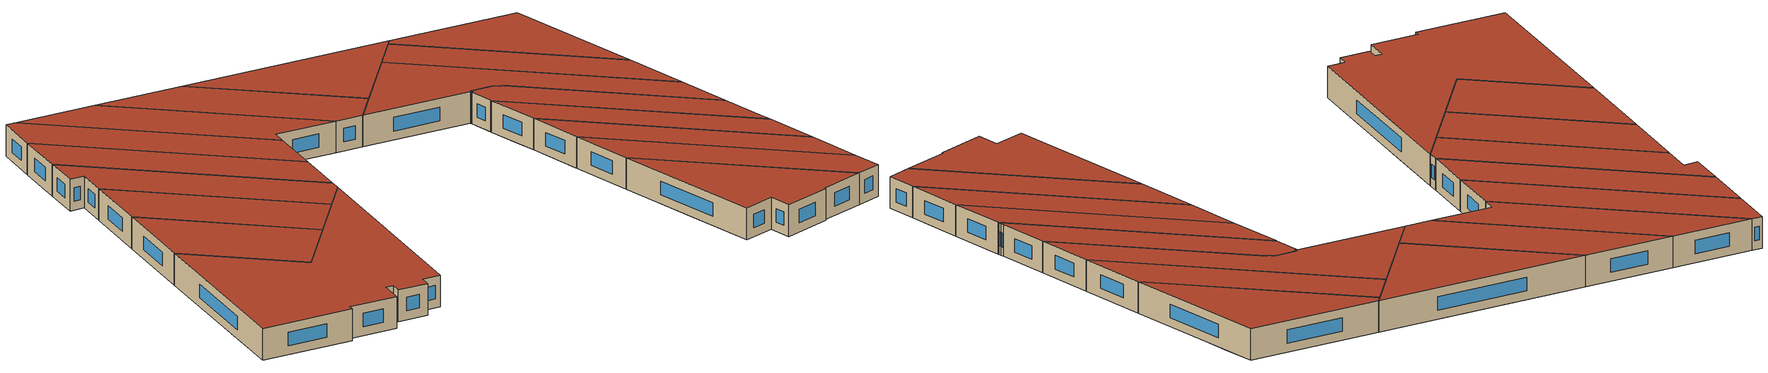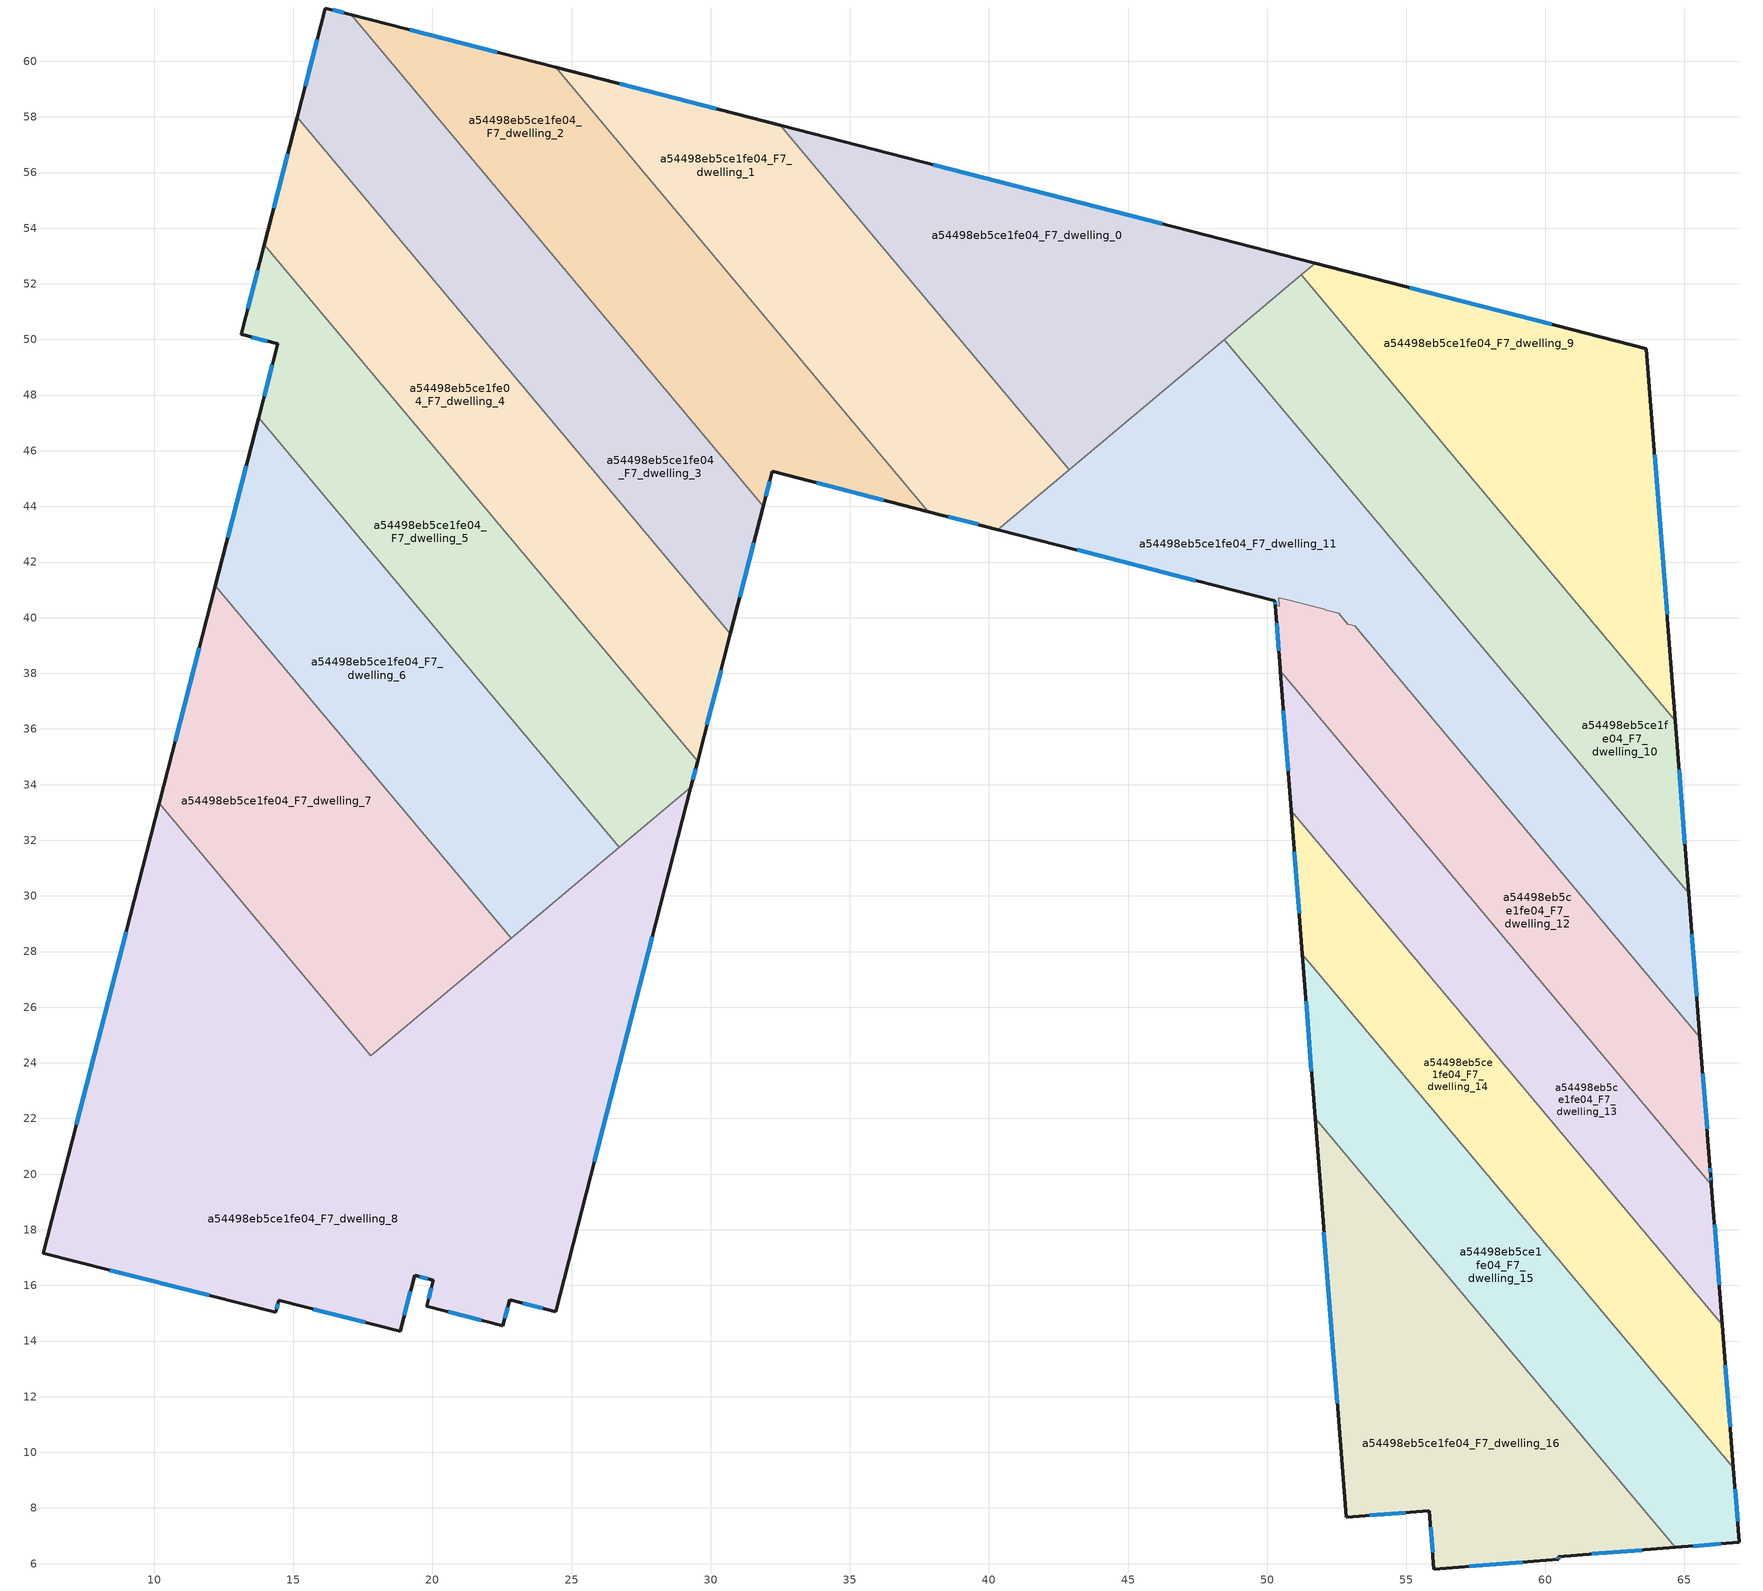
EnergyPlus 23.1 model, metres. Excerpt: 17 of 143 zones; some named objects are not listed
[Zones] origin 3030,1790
a54498eb5ce1fe04_F7_dwelling_0
 floor to a54498eb5ce1fe04_F6_dwelling_9 (EU_floor_Construction): 51.73,52.74 48.85,50.32 36.37,53.09 34.25,55.62 34.59,57.16 z21
 floor to a54498eb5ce1fe04_F6_dwelling_10 (EU_floor_Construction): 48.85,50.32 45.97,47.9 39.53,49.33 36.37,53.09 z21
 floor to a54498eb5ce1fe04_F6_dwelling_0 (EU_floor_Construction): 34.59,57.16 34.25,55.62 32.51,57.7 z21
 floor to a54498eb5ce1fe04_F6_dwelling_11 (EU_floor_Construction): 45.97,47.9 43.16,45.55 42.59,45.68 39.53,49.33 z21
 floor to a54498eb5ce1fe04_F6_dwelling_12 (EU_floor_Construction): 43.16,45.55 42.89,45.32 42.59,45.68 z21
 wall outside (EU_wall_Construction): 51.73,52.74 32.51,57.7 z21:24
 wall to a54498eb5ce1fe04_F7_dwelling_1 (EU_wall_Construction): 32.51,57.7 42.89,45.32 z21:24
 wall to a54498eb5ce1fe04_F7_dwelling_11 (EU_wall_Construction): 42.89,45.32 48.46,50 z21:24
 wall to a54498eb5ce1fe04_F7_dwelling_10 (EU_wall_Construction): 48.46,50 51.23,52.32 z21:24
 wall to a54498eb5ce1fe04_F7_dwelling_9 (EU_wall_Construction): 51.23,52.32 51.73,52.74 z21:24
 window (EU_Window_Construction): 46.24,54.16 38,56.28 z21.86:23.14
 roof outside (EU_roof_Construction): 51.73,52.74 32.51,57.7 42.89,45.32 z24
a54498eb5ce1fe04_F7_dwelling_1
 floor to a54498eb5ce1fe04_F6_dwelling_11 (EU_floor_Construction): 39.53,49.33 42.59,45.68 34.82,47.4 32.93,49.65 33.17,50.74 z21
 floor to a54498eb5ce1fe04_F6_dwelling_0 (EU_floor_Construction): 32.51,57.7 34.25,55.62 33.61,52.72 29.61,53.61 24.43,59.78 z21
 floor to a54498eb5ce1fe04_F6_dwelling_12 (EU_floor_Construction): 42.59,45.68 42.89,45.32 40.32,43.17 37.83,43.81 34.82,47.4 z21
 floor to a54498eb5ce1fe04_F6_dwelling_10 (EU_floor_Construction): 36.37,53.09 39.53,49.33 33.17,50.74 33.82,53.66 z21
 floor to a54498eb5ce1fe04_F6_dwelling_1 (EU_floor_Construction): 33.61,52.72 32.93,49.65 29.61,53.61 z21
 floor to a54498eb5ce1fe04_F6_dwelling_9 (EU_floor_Construction): 34.25,55.62 36.37,53.09 33.82,53.66 z21
 wall outside (EU_wall_Construction): 37.83,43.81 40.32,43.17 / 32.51,57.7 24.43,59.78 z21:24
 wall to a54498eb5ce1fe04_F7_dwelling_2 (EU_wall_Construction): 24.43,59.78 37.83,43.81 z21:24
 wall to a54498eb5ce1fe04_F7_dwelling_11 (EU_wall_Construction): 40.32,43.17 42.89,45.32 z21:24
 window (EU_Window_Construction): 38.54,43.63 39.61,43.35 / 30.2,58.29 26.74,59.18 z21.86:23.14
 roof outside (EU_roof_Construction): 42.89,45.32 32.51,57.7 24.43,59.78 37.83,43.81 40.32,43.17 z24
a54498eb5ce1fe04_F7_dwelling_10
 floor to a54498eb5ce1fe04_F6_dwelling_13 (EU_floor_Construction): 62.86,38.46 64.67,36.3 65.04,31.54 63.69,31.84 57.06,39.75 z21
 floor to a54498eb5ce1fe04_F6_dwelling_14 (EU_floor_Construction): 65.04,31.54 65.16,30.1 63.69,31.84 z21
 floor to a54498eb5ce1fe04_F6_dwelling_10 (EU_floor_Construction): 53.84,49.22 56.99,45.46 51.19,46.75 48.46,50 48.85,50.32 z21
 floor to a54498eb5ce1fe04_F6_dwelling_9 (EU_floor_Construction): 51.23,52.32 53.84,49.22 48.85,50.32 z21
 floor to a54498eb5ce1fe04_F6_dwelling_11 (EU_floor_Construction): 56.99,45.46 60.05,41.81 54.25,43.09 51.19,46.75 z21
 floor to a54498eb5ce1fe04_F6_dwelling_12 (EU_floor_Construction): 60.05,41.81 62.86,38.46 57.06,39.75 54.25,43.09 z21
 wall outside (EU_wall_Construction): 65.16,30.1 64.67,36.3 z21:24
 wall to a54498eb5ce1fe04_F7_dwelling_11 (EU_wall_Construction): 48.46,50 65.16,30.1 z21:24
 wall to a54498eb5ce1fe04_F7_dwelling_9 (EU_wall_Construction): 64.67,36.3 51.23,52.32 z21:24
 window (EU_Window_Construction): 65.02,31.87 64.81,34.53 z21.86:23.14
 roof outside (EU_roof_Construction): 65.16,30.1 64.67,36.3 51.23,52.32 48.46,50 z24
a54498eb5ce1fe04_F7_dwelling_11
 floor to a54498eb5ce1fe04_F6_dwelling_12 (EU_floor_Construction): 54.25,43.09 57.06,39.75 50.23,41.26 50.28,40.6 40.32,43.17 43.16,45.55 z21
 floor to a54498eb5ce1fe04_F6_dwelling_11 (EU_floor_Construction): 51.19,46.75 54.25,43.09 43.16,45.55 45.97,47.9 z21
 floor to a54498eb5ce1fe04_F6_dwelling_13 (EU_floor_Construction): 57.06,39.75 63.69,31.84 58.85,32.92 53.16,39.7 52.91,39.77 52.57,40.16 52.07,40.29 50.42,40.72 50.45,40.4 50.3,40.44 50.23,41.26 z21
 floor to a54498eb5ce1fe04_F6_dwelling_10 (EU_floor_Construction): 48.46,50 51.19,46.75 45.97,47.9 z21
 floor to a54498eb5ce1fe04_F6_dwelling_14 (EU_floor_Construction): 63.69,31.84 65.16,30.1 65.56,24.92 58.85,32.92 z21
 wall outside (EU_wall_Construction): 40.32,43.17 50.28,40.6 50.29,40.44 / 65.56,24.92 65.16,30.1 z21:24
 wall to a54498eb5ce1fe04_F7_dwelling_12 (EU_wall_Construction): 52.08,40.29 52.57,40.16 52.91,39.77 53.16,39.7 65.56,24.92 / 50.73,40.64 52.07,40.29 / 50.29,40.44 50.45,40.4 50.42,40.72 50.72,40.64 z21:24
 window (EU_Window_Construction): 50.28,40.56 50.29,40.49 / 43.17,42.43 47.44,41.33 / 65.44,26.4 65.27,28.62 z21.86:23.14
 roof outside (EU_roof_Construction): 65.56,24.92 65.16,30.1 48.46,50 40.32,43.17 50.28,40.6 50.29,40.44 50.45,40.4 50.42,40.72 52.07,40.29 52.57,40.16 52.91,39.77 53.16,39.7 z24
a54498eb5ce1fe04_F7_dwelling_12
 floor to a54498eb5ce1fe04_F6_dwelling_14 (EU_floor_Construction): 58.85,32.92 65.56,24.92 60.6,26.01 53.89,34.02 z21
 floor to a54498eb5ce1fe04_F6_dwelling_13 (EU_floor_Construction): 53.16,39.7 58.85,32.92 53.89,34.02 50.48,38.08 50.3,40.44 50.45,40.4 50.42,40.72 52.07,40.29 52.57,40.16 52.91,39.77 z21
 floor to a54498eb5ce1fe04_F6_dwelling_15 (EU_floor_Construction): 65.56,24.92 65.92,20.31 65.94,19.96 65.96,19.71 65.97,19.62 60.6,26.01 z21
 wall outside (EU_wall_Construction): 65.97,19.62 65.96,19.71 65.94,19.96 65.92,20.31 65.56,24.92 / 50.29,40.44 50.47,38.17 50.47,38.09 z21:24
 wall to a54498eb5ce1fe04_F7_dwelling_13 (EU_wall_Construction): 50.47,38.09 65.97,19.62 z21:24
 window (EU_Window_Construction): 65.81,21.63 65.66,23.6 / 65.93,20.06 65.92,20.21 / 65.96,19.78 65.95,19.89 / 50.34,39.79 50.42,38.82 z21.86:23.14
 roof outside (EU_roof_Construction): 65.97,19.62 65.96,19.71 65.94,19.96 65.92,20.31 65.56,24.92 53.16,39.7 52.91,39.77 52.57,40.16 52.08,40.29 50.42,40.72 50.45,40.4 50.29,40.44 50.47,38.17 50.47,38.09 z24
a54498eb5ce1fe04_F7_dwelling_13
 floor to a54498eb5ce1fe04_F6_dwelling_16 (EU_floor_Construction): 66.07,18.29 66.36,14.59 62.62,19.05 z21
 floor to a54498eb5ce1fe04_F6_dwelling_13 (EU_floor_Construction): 50.48,38.08 53.89,34.02 50.74,34.71 z21
 floor to a54498eb5ce1fe04_F6_dwelling_14 (EU_floor_Construction): 53.89,34.02 60.6,26.01 55.9,27.06 50.87,33.06 50.74,34.71 z21
 floor to a54498eb5ce1fe04_F6_dwelling_15 (EU_floor_Construction): 60.6,26.01 65.97,19.62 66.07,18.29 62.62,19.05 55.9,27.06 z21
 wall outside (EU_wall_Construction): 50.47,38.09 50.87,33.06 / 66.36,14.59 65.97,19.62 z21:24
 wall to a54498eb5ce1fe04_F7_dwelling_14 (EU_wall_Construction): 50.87,33.06 66.36,14.59 z21:24
 window (EU_Window_Construction): 50.59,36.65 50.75,34.5 / 66.25,16.03 66.08,18.18 z21.86:23.14
 roof outside (EU_roof_Construction): 66.36,14.59 65.97,19.62 50.47,38.09 50.87,33.06 z24
a54498eb5ce1fe04_F7_dwelling_14
 floor to a54498eb5ce1fe04_F6_dwelling_16 (EU_floor_Construction): 62.62,19.05 66.36,14.59 66.59,11.66 64.52,12.11 57.8,20.12 z21
 floor to a54498eb5ce1fe04_F6_dwelling_15 (EU_floor_Construction): 55.9,27.06 62.62,19.05 57.8,20.12 51.27,27.91 51.25,28.09 z21
 floor to a54498eb5ce1fe04_F6_dwelling_17 (EU_floor_Construction): 66.59,11.66 66.76,9.44 64.52,12.11 z21
 floor to a54498eb5ce1fe04_F6_dwelling_14 (EU_floor_Construction): 50.87,33.06 55.9,27.06 51.25,28.09 z21
 wall outside (EU_wall_Construction): 50.87,33.06 51.27,27.91 / 66.76,9.44 66.36,14.59 z21:24
 wall to a54498eb5ce1fe04_F7_dwelling_15 (EU_wall_Construction): 51.27,27.91 66.76,9.44 z21:24
 window (EU_Window_Construction): 50.98,31.59 51.15,29.38 / 66.65,10.91 66.47,13.12 z21.86:23.14
 roof outside (EU_roof_Construction): 66.76,9.44 66.36,14.59 50.87,33.06 51.27,27.91 z24
a54498eb5ce1fe04_F7_dwelling_15
 floor to a54498eb5ce1fe04_F6_dwelling_17 (EU_floor_Construction): 64.52,12.11 66.76,9.44 66.97,6.76 64.67,6.58 59,13.34 z21
 floor to a54498eb5ce1fe04_F6_dwelling_16 (EU_floor_Construction): 57.8,20.12 64.52,12.11 59,13.34 52.28,21.34 z21
 floor adiabatic (EU_floor_Construction): 51.27,27.91 57.8,20.12 52.28,21.34 51.73,22.01 z21
 wall outside (EU_wall_Construction): 64.67,6.58 66.97,6.76 66.76,9.44 / 51.27,27.91 51.72,22.01 z21:24
 wall to a54498eb5ce1fe04_F7_dwelling_16 (EU_wall_Construction): 51.72,22.01 64.67,6.58 z21:24
 window (EU_Window_Construction): 65.33,6.63 66.31,6.71 / 51.4,26.22 51.59,23.69 / 66.91,7.53 66.82,8.68 z21.86:23.14
 roof outside (EU_roof_Construction): 66.97,6.76 66.76,9.44 51.27,27.91 51.72,22.01 64.67,6.58 z24
a54498eb5ce1fe04_F7_dwelling_16
 floor to a54498eb5ce1fe04_F6_dwelling_17 (EU_floor_Construction): 59,13.34 64.67,6.58 60.47,6.25 60.48,6.16 55.99,5.81 55.83,7.9 52.84,7.67 52.28,14.83 z21
 floor to a54498eb5ce1fe04_F6_dwelling_16 (EU_floor_Construction): 52.28,21.34 59,13.34 52.28,14.83 51.77,21.46 z21
 floor adiabatic (EU_floor_Construction): 51.73,22.01 52.28,21.34 51.77,21.46 z21
 wall outside (EU_wall_Construction): 51.72,22.01 52.84,7.67 55.83,7.9 55.99,5.81 60.48,6.16 60.47,6.25 64.67,6.58 z21:24
 window (EU_Window_Construction): 52.04,17.91 52.52,11.76 / 61.67,6.35 63.47,6.49 / 60.47,6.18 60.47,6.23 / 57.27,5.91 59.2,6.06 / 55.88,7.3 55.95,6.41 / 53.69,7.73 54.98,7.83 z21.86:23.14
 roof outside (EU_roof_Construction): 64.67,6.58 51.72,22.01 52.84,7.67 55.83,7.9 55.99,5.81 60.48,6.16 60.47,6.25 z24
a54498eb5ce1fe04_F7_dwelling_2
 floor to a54498eb5ce1fe04_F6_dwelling_0 (EU_floor_Construction): 24.43,59.78 29.61,53.61 22.53,55.18 17.07,61.67 z21
 floor to a54498eb5ce1fe04_F6_dwelling_1 (EU_floor_Construction): 29.61,53.61 32.93,49.65 32.56,48 27.63,49.1 22.53,55.18 z21
 floor to a54498eb5ce1fe04_F6_dwelling_2 (EU_floor_Construction): 32.56,48 31.97,45.31 32.22,45.26 31.89,44.01 27.63,49.1 z21
 floor to a54498eb5ce1fe04_F6_dwelling_12 (EU_floor_Construction): 34.82,47.4 37.83,43.81 32.22,45.26 31.97,45.31 32.54,47.91 z21
 floor adiabatic (EU_floor_Construction): 32.93,49.65 34.82,47.4 32.54,47.91 z21
 wall outside (EU_wall_Construction): 31.9,44.01 32.22,45.26 37.83,43.81 / 24.43,59.78 17.07,61.67 z21:24
 wall to a54498eb5ce1fe04_F7_dwelling_3 (EU_wall_Construction): 17.07,61.67 31.9,44.01 z21:24
 window (EU_Window_Construction): 33.82,44.84 36.22,44.22 / 31.99,44.37 32.12,44.9 / 22.33,60.32 19.18,61.13 z21.86:23.14
 roof outside (EU_roof_Construction): 37.83,43.81 24.43,59.78 17.07,61.67 31.9,44.01 32.22,45.26 z24
a54498eb5ce1fe04_F7_dwelling_3
 floor to a54498eb5ce1fe04_F6_dwelling_2 (EU_floor_Construction): 27.63,49.1 31.89,44.01 30.96,40.37 31.65,43.08 26.71,44.18 21.44,50.47 z21
 floor to a54498eb5ce1fe04_F6_dwelling_1 (EU_floor_Construction): 22.53,55.18 27.63,49.1 21.44,50.47 16.34,56.55 z21
 floor to a54498eb5ce1fe04_F6_dwelling_0 (EU_floor_Construction): 17.07,61.67 22.53,55.18 16.34,56.55 15.14,57.98 16.15,61.91 z21
 floor to a54498eb5ce1fe04_F6_dwelling_3 (EU_floor_Construction): 31.65,43.08 30.96,40.38 30.71,39.42 26.71,44.18 z21
 wall outside (EU_wall_Construction): 17.07,61.67 16.15,61.91 15.14,57.98 / 30.71,39.42 31.9,44.01 z21:24
 wall to a54498eb5ce1fe04_F7_dwelling_4 (EU_wall_Construction): 15.14,57.98 30.71,39.42 z21:24
 window (EU_Window_Construction): 16.81,61.74 16.41,61.84 / 31.05,40.73 31.56,42.7 / 15.86,60.79 15.43,59.1 z21.86:23.14
 roof outside (EU_roof_Construction): 30.71,39.42 31.9,44.01 17.07,61.67 16.15,61.91 15.14,57.98 z24
a54498eb5ce1fe04_F7_dwelling_4
 floor to a54498eb5ce1fe04_F6_dwelling_2 (EU_floor_Construction): 21.44,50.47 26.71,44.18 20.54,45.55 15.27,51.84 z21
 floor to a54498eb5ce1fe04_F6_dwelling_0 (EU_floor_Construction): 15.14,57.98 16.34,56.55 14.85,56.88 z21
 floor to a54498eb5ce1fe04_F6_dwelling_4 (EU_floor_Construction): 30.38,38.15 30.34,37.97 29.53,34.84 25.93,39.14 z21
 floor to a54498eb5ce1fe04_F6_dwelling_3 (EU_floor_Construction): 26.71,44.18 30.71,39.42 30.34,37.97 30.38,38.15 25.93,39.14 20.54,45.55 z21
 floor to a54498eb5ce1fe04_F6_dwelling_1 (EU_floor_Construction): 16.34,56.55 21.44,50.47 15.27,51.84 13.96,53.4 14.85,56.88 z21
 wall outside (EU_wall_Construction): 29.53,34.84 30.71,39.42 / 15.14,57.98 13.96,53.4 z21:24
 wall to a54498eb5ce1fe04_F7_dwelling_5 (EU_wall_Construction): 13.96,53.4 29.53,34.84 z21:24
 window (EU_Window_Construction): 29.87,36.15 30.37,38.11 / 14.8,56.67 14.29,54.71 z21.86:23.14
 roof outside (EU_roof_Construction): 29.53,34.84 30.71,39.42 15.14,57.98 13.96,53.4 z24
a54498eb5ce1fe04_F7_dwelling_5
 floor to a54498eb5ce1fe04_F6_dwelling_3 (EU_floor_Construction): 20.54,45.55 25.93,39.14 19.29,40.61 13.9,47.03 z21
 floor to a54498eb5ce1fe04_F6_dwelling_2 (EU_floor_Construction): 15.27,51.84 20.54,45.55 13.9,47.03 13.76,47.19 14.44,49.84 13.12,50.18 13.65,52.2 z21
 floor to a54498eb5ce1fe04_F6_dwelling_4 (EU_floor_Construction): 25.93,39.14 29.53,34.84 29.29,33.91 28.61,33.34 24.65,34.22 19.29,40.61 z21
 floor to a54498eb5ce1fe04_F6_dwelling_5 (EU_floor_Construction): 28.61,33.34 26.72,31.75 24.65,34.22 z21
 floor to a54498eb5ce1fe04_F6_dwelling_1 (EU_floor_Construction): 13.96,53.4 15.27,51.84 13.65,52.2 z21
 wall outside (EU_wall_Construction): 13.96,53.4 13.12,50.18 14.44,49.84 13.76,47.19 / 29.29,33.91 29.53,34.84 z21:24
 wall to a54498eb5ce1fe04_F7_dwelling_6 (EU_wall_Construction): 13.76,47.19 26.72,31.75 z21:24
 wall to a54498eb5ce1fe04_F7_dwelling_8 (EU_wall_Construction): 26.72,31.75 29.29,33.91 z21:24
 window (EU_Window_Construction): 14.25,49.08 13.96,47.95 / 13.5,50.08 14.07,49.94 / 13.72,52.48 13.36,51.1 / 29.36,34.18 29.46,34.57 z21.86:23.14
 roof outside (EU_roof_Construction): 29.29,33.91 29.53,34.84 13.96,53.4 13.12,50.18 14.44,49.84 13.76,47.19 26.72,31.75 z24
a54498eb5ce1fe04_F7_dwelling_6
 floor to a54498eb5ce1fe04_F6_dwelling_4 (EU_floor_Construction): 19.29,40.61 24.65,34.22 16.5,36.03 12.2,41.15 12.45,42.12 z21
 floor to a54498eb5ce1fe04_F6_dwelling_3 (EU_floor_Construction): 13.9,47.03 19.29,40.61 12.45,42.12 13.73,47.07 z21
 floor to a54498eb5ce1fe04_F6_dwelling_5 (EU_floor_Construction): 24.65,34.22 26.72,31.75 23.71,29.23 21.86,29.64 16.5,36.03 z21
 floor to a54498eb5ce1fe04_F6_dwelling_2 (EU_floor_Construction): 13.76,47.19 13.9,47.03 13.73,47.07 z21
 floor to a54498eb5ce1fe04_F6_dwelling_6 (EU_floor_Construction): 23.71,29.23 22.82,28.49 21.86,29.64 z21
 wall outside (EU_wall_Construction): 13.76,47.19 12.2,41.15 z21:24
 wall to a54498eb5ce1fe04_F7_dwelling_7 (EU_wall_Construction): 12.2,41.15 22.83,28.49 z21:24
 wall to a54498eb5ce1fe04_F7_dwelling_8 (EU_wall_Construction): 22.83,28.49 26.72,31.75 z21:24
 window (EU_Window_Construction): 13.32,45.47 12.65,42.87 z21.86:23.14
 roof outside (EU_roof_Construction): 26.72,31.75 13.76,47.19 12.2,41.15 22.83,28.49 z24
a54498eb5ce1fe04_F7_dwelling_7
 floor to a54498eb5ce1fe04_F6_dwelling_5 (EU_floor_Construction): 16.5,36.03 21.86,29.64 11.31,31.98 10.18,33.32 11.18,37.21 z21
 floor to a54498eb5ce1fe04_F6_dwelling_4 (EU_floor_Construction): 12.2,41.15 16.5,36.03 11.18,37.21 z21
 floor to a54498eb5ce1fe04_F6_dwelling_6 (EU_floor_Construction): 21.86,29.64 22.82,28.49 18.81,25.12 16.67,25.59 11.31,31.98 z21
 floor to a54498eb5ce1fe04_F6_dwelling_7 (EU_floor_Construction): 18.81,25.12 17.79,24.26 16.67,25.59 z21
 wall outside (EU_wall_Construction): 12.2,41.15 10.18,33.33 z21:24
 wall to a54498eb5ce1fe04_F7_dwelling_8 (EU_wall_Construction): 10.18,33.33 17.79,24.26 22.82,28.49 z21:24
 window (EU_Window_Construction): 11.62,38.91 10.76,35.56 z21.86:23.14
 roof outside (EU_roof_Construction): 22.83,28.49 12.2,41.15 10.18,33.33 17.79,24.26 z24
a54498eb5ce1fe04_F7_dwelling_8
 floor to a54498eb5ce1fe04_F6_dwelling_6 (EU_floor_Construction): 27.85,28.31 26.58,23.4 18.81,25.12 23.71,29.23 z21; 11.31,31.98 16.67,25.59 8.65,27.37 9.92,32.29 z21
 floor to a54498eb5ce1fe04_F6_dwelling_7 (EU_floor_Construction): 26.58,23.4 25.31,18.48 7.38,22.45 8.65,27.37 16.67,25.59 17.79,24.26 18.81,25.12 z21
 floor to a54498eb5ce1fe04_F6_dwelling_8 (EU_floor_Construction): 25.31,18.48 24.43,15.05 22.77,15.48 22.53,14.55 19.79,15.26 20.03,16.19 19.35,16.36 18.84,14.35 14.48,15.47 14.37,15.04 6.01,17.15 7.38,22.45 z21
 floor to a54498eb5ce1fe04_F6_dwelling_5 (EU_floor_Construction): 10.18,33.32 11.31,31.98 9.92,32.29 z21; 29.11,33.23 27.85,28.31 23.71,29.23 28.61,33.34 z21
 floor to a54498eb5ce1fe04_F6_dwelling_4 (EU_floor_Construction): 29.29,33.91 29.11,33.23 28.61,33.34 z21
 wall outside (EU_wall_Construction): 10.18,33.33 6.01,17.15 14.37,15.04 14.48,15.47 18.84,14.35 19.35,16.36 20.03,16.19 19.79,15.26 22.53,14.55 22.77,15.48 24.43,15.05 29.29,33.91 z21:24
 window (EU_Window_Construction): 25.82,20.44 27.9,28.52 / 23.25,15.36 23.96,15.18 / 22.6,14.82 22.7,15.22 / 20.58,15.06 21.75,14.75 / 19.96,15.92 19.86,15.52 / 19.55,16.31 19.84,16.24 / 18.98,14.92 19.21,15.79 / 15.72,15.15 17.59,14.67 / 14.4,15.16 14.45,15.35 / 8.4,16.54 11.98,15.64 / 8.99,28.7 7.2,21.77 z21.86:23.14
 roof outside (EU_roof_Construction): 24.43,15.05 29.29,33.91 17.79,24.26 10.18,33.33 6.01,17.15 14.37,15.04 14.48,15.47 18.84,14.35 19.35,16.36 20.03,16.19 19.79,15.26 22.53,14.55 22.77,15.48 z24
a54498eb5ce1fe04_F7_dwelling_9
 floor to a54498eb5ce1fe04_F6_dwelling_10 (EU_floor_Construction): 63.84,47 64.08,43.89 56.99,45.46 53.84,49.22 z21
 floor to a54498eb5ce1fe04_F6_dwelling_9 (EU_floor_Construction): 63.64,49.67 63.84,47 53.84,49.22 51.23,52.32 51.73,52.74 z21
 floor to a54498eb5ce1fe04_F6_dwelling_11 (EU_floor_Construction): 64.08,43.89 64.32,40.86 60.05,41.81 56.99,45.46 z21
 floor to a54498eb5ce1fe04_F6_dwelling_12 (EU_floor_Construction): 64.32,40.86 64.53,38.09 62.86,38.46 60.05,41.81 z21
 floor to a54498eb5ce1fe04_F6_dwelling_13 (EU_floor_Construction): 64.53,38.09 64.67,36.3 62.86,38.46 z21
 wall outside (EU_wall_Construction): 64.67,36.3 63.64,49.67 51.73,52.74 z21:24
 window (EU_Window_Construction): 60.23,50.55 55.13,51.86 / 64.38,40.12 63.93,45.85 z21.86:23.14
 roof outside (EU_roof_Construction): 64.67,36.3 63.64,49.67 51.73,52.74 51.23,52.32 z24
[Building]
EU S2 Campaign: North Axis=0; Terrain=City; Solar Distribution=FullExterior
[Site:Location]
Helsinki-Vantaa.AP: Latitude=60.317; Longitude=24.963; Time Zone=2; Elevation=54.6
[SizingPeriod:WeatherFileDays]
AnnualSizingPeriod: Begin Month=1; Begin Day of Month=1; End Month=12; End Day of Month=31; Day of Week for Start Day=Monday; Use Weather File Daylight Saving Period=No; Use Weather File Rain and Snow Indicators=No
[MATERIAL]
EU_InternalMass_Material: Roughness=MediumRough; Thickness=0.1; Conductivity=1; Density=1800; Specific Heat=900; Thermal Absorptance=0.9; Solar Absorptance=0.7; Visible Absorptance=0.7
[MATERIAL:NOMASS] Roughness=MediumRough; Thermal Absorptance=0.9; Solar Absorptance=0.7; Visible Absorptance=0.7
Name | Thermal Resistance
EU_wall_NoMass | 5.91765
EU_roof_NoMass | 11.1778
EU_floor_NoMass | 6.2875
[WINDOWMATERIAL:SIMPLEGLAZINGSYSTEM]
EU_Window_SimpleGlazing: UFactor=0.994035; Solar Heat Gain Coefficient=0.7; Visible Transmittance=0.7
[CONSTRUCTION]
EU_wall_Construction: EU_wall_NoMass
EU_roof_Construction: EU_roof_NoMass
EU_floor_Construction: EU_floor_NoMass
EU_Window_Construction: EU_Window_SimpleGlazing
EU_InternalMass_Construction: EU_InternalMass_Material
[ZONE] Type=1; Multiplier=1; Ceiling Height=autocalculate; Floor Area=autocalculate; Part of Total Floor Area=Yes
Name | Volume
a54498eb5ce1fe04_F7_dwelling_0 | 279.596
a54498eb5ce1fe04_F7_dwelling_1 | 279.611
a54498eb5ce1fe04_F7_dwelling_10 | 254.394
a54498eb5ce1fe04_F7_dwelling_11 | 374.882
a54498eb5ce1fe04_F7_dwelling_12 | 213.427
a54498eb5ce1fe04_F7_dwelling_13 | 212.002
a54498eb5ce1fe04_F7_dwelling_14 | 217.2
a54498eb5ce1fe04_F7_dwelling_15 | 237.709
a54498eb5ce1fe04_F7_dwelling_16 | 271.073
a54498eb5ce1fe04_F7_dwelling_2 | 279.643
a54498eb5ce1fe04_F7_dwelling_3 | 279.6
a54498eb5ce1fe04_F7_dwelling_4 | 279.602
a54498eb5ce1fe04_F7_dwelling_5 | 279.634
a54498eb5ce1fe04_F7_dwelling_6 | 279.642
a54498eb5ce1fe04_F7_dwelling_7 | 279.623
a54498eb5ce1fe04_F7_dwelling_8 | 761.048
a54498eb5ce1fe04_F7_dwelling_9 | 254.378
[INTERNALMASS] Construction=EU_InternalMass_Construction
Name | Zone or ZoneList | Surface Area
a54498eb5ce1fe04_F7_dwelling_0_EU_InternalMass | a54498eb5ce1fe04_F7_dwelling_0 | 93.1984
a54498eb5ce1fe04_F7_dwelling_1_EU_InternalMass | a54498eb5ce1fe04_F7_dwelling_1 | 93.2038
a54498eb5ce1fe04_F7_dwelling_2_EU_InternalMass | a54498eb5ce1fe04_F7_dwelling_2 | 93.2144
a54498eb5ce1fe04_F7_dwelling_3_EU_InternalMass | a54498eb5ce1fe04_F7_dwelling_3 | 93.1996
a54498eb5ce1fe04_F7_dwelling_4_EU_InternalMass | a54498eb5ce1fe04_F7_dwelling_4 | 93.2009
a54498eb5ce1fe04_F7_dwelling_5_EU_InternalMass | a54498eb5ce1fe04_F7_dwelling_5 | 93.2113
a54498eb5ce1fe04_F7_dwelling_6_EU_InternalMass | a54498eb5ce1fe04_F7_dwelling_6 | 93.2139
a54498eb5ce1fe04_F7_dwelling_7_EU_InternalMass | a54498eb5ce1fe04_F7_dwelling_7 | 93.2078
a54498eb5ce1fe04_F7_dwelling_8_EU_InternalMass | a54498eb5ce1fe04_F7_dwelling_8 | 253.682
a54498eb5ce1fe04_F7_dwelling_9_EU_InternalMass | a54498eb5ce1fe04_F7_dwelling_9 | 84.7925
a54498eb5ce1fe04_F7_dwelling_10_EU_InternalMass | a54498eb5ce1fe04_F7_dwelling_10 | 84.7981
a54498eb5ce1fe04_F7_dwelling_11_EU_InternalMass | a54498eb5ce1fe04_F7_dwelling_11 | 124.958
a54498eb5ce1fe04_F7_dwelling_12_EU_InternalMass | a54498eb5ce1fe04_F7_dwelling_12 | 71.1339
a54498eb5ce1fe04_F7_dwelling_13_EU_InternalMass | a54498eb5ce1fe04_F7_dwelling_13 | 70.6668
a54498eb5ce1fe04_F7_dwelling_14_EU_InternalMass | a54498eb5ce1fe04_F7_dwelling_14 | 72.408
a54498eb5ce1fe04_F7_dwelling_15_EU_InternalMass | a54498eb5ce1fe04_F7_dwelling_15 | 79.236
a54498eb5ce1fe04_F7_dwelling_16_EU_InternalMass | a54498eb5ce1fe04_F7_dwelling_16 | 90.358
[OTHEREQUIPMENT] Fuel Type=Electricity; Design Level Calculation Method=Watts/Area; Power per Zone Floor Area=1; Fraction Latent=0; Fraction Radiant=0; Fraction Lost=0; Carbon Dioxide Generation Rate=0; EndUse Subcategory=EU_Step8_InternalGains
Name | Zone or ZoneList or Space or SpaceList | Schedule
EU_Step8_InternalGain_a54498eb5ce1fe04_F7_dwelling_0_f000 | a54498eb5ce1fe04_F7_dwelling_0 | EU_Step8_GainSchedule_a54498eb5ce1fe04_F7_dwelling_0_f000
EU_Step8_InternalGain_a54498eb5ce1fe04_F7_dwelling_1_f000 | a54498eb5ce1fe04_F7_dwelling_1 | EU_Step8_GainSchedule_a54498eb5ce1fe04_F7_dwelling_1_f000
EU_Step8_InternalGain_a54498eb5ce1fe04_F7_dwelling_2_f000 | a54498eb5ce1fe04_F7_dwelling_2 | EU_Step8_GainSchedule_a54498eb5ce1fe04_F7_dwelling_2_f000
EU_Step8_InternalGain_a54498eb5ce1fe04_F7_dwelling_3_f000 | a54498eb5ce1fe04_F7_dwelling_3 | EU_Step8_GainSchedule_a54498eb5ce1fe04_F7_dwelling_3_f000
EU_Step8_InternalGain_a54498eb5ce1fe04_F7_dwelling_4_f000 | a54498eb5ce1fe04_F7_dwelling_4 | EU_Step8_GainSchedule_a54498eb5ce1fe04_F7_dwelling_4_f000
EU_Step8_InternalGain_a54498eb5ce1fe04_F7_dwelling_5_f000 | a54498eb5ce1fe04_F7_dwelling_5 | EU_Step8_GainSchedule_a54498eb5ce1fe04_F7_dwelling_5_f000
EU_Step8_InternalGain_a54498eb5ce1fe04_F7_dwelling_6_f000 | a54498eb5ce1fe04_F7_dwelling_6 | EU_Step8_GainSchedule_a54498eb5ce1fe04_F7_dwelling_6_f000
EU_Step8_InternalGain_a54498eb5ce1fe04_F7_dwelling_7_f000 | a54498eb5ce1fe04_F7_dwelling_7 | EU_Step8_GainSchedule_a54498eb5ce1fe04_F7_dwelling_7_f000
EU_Step8_InternalGain_a54498eb5ce1fe04_F7_dwelling_8_f000 | a54498eb5ce1fe04_F7_dwelling_8 | EU_Step8_GainSchedule_a54498eb5ce1fe04_F7_dwelling_8_f000
EU_Step8_InternalGain_a54498eb5ce1fe04_F7_dwelling_9_f000 | a54498eb5ce1fe04_F7_dwelling_9 | EU_Step8_GainSchedule_a54498eb5ce1fe04_F7_dwelling_9_f000
EU_Step8_InternalGain_a54498eb5ce1fe04_F7_dwelling_10_f000 | a54498eb5ce1fe04_F7_dwelling_10 | EU_Step8_GainSchedule_a54498eb5ce1fe04_F7_dwelling_10_f000
EU_Step8_InternalGain_a54498eb5ce1fe04_F7_dwelling_11_f000 | a54498eb5ce1fe04_F7_dwelling_11 | EU_Step8_GainSchedule_a54498eb5ce1fe04_F7_dwelling_11_f000
EU_Step8_InternalGain_a54498eb5ce1fe04_F7_dwelling_12_f000 | a54498eb5ce1fe04_F7_dwelling_12 | EU_Step8_GainSchedule_a54498eb5ce1fe04_F7_dwelling_12_f000
EU_Step8_InternalGain_a54498eb5ce1fe04_F7_dwelling_13_f000 | a54498eb5ce1fe04_F7_dwelling_13 | EU_Step8_GainSchedule_a54498eb5ce1fe04_F7_dwelling_13_f000
EU_Step8_InternalGain_a54498eb5ce1fe04_F7_dwelling_14_f000 | a54498eb5ce1fe04_F7_dwelling_14 | EU_Step8_GainSchedule_a54498eb5ce1fe04_F7_dwelling_14_f000
EU_Step8_InternalGain_a54498eb5ce1fe04_F7_dwelling_15_f000 | a54498eb5ce1fe04_F7_dwelling_15 | EU_Step8_GainSchedule_a54498eb5ce1fe04_F7_dwelling_15_f000
EU_Step8_InternalGain_a54498eb5ce1fe04_F7_dwelling_16_f000 | a54498eb5ce1fe04_F7_dwelling_16 | EU_Step8_GainSchedule_a54498eb5ce1fe04_F7_dwelling_16_f000
[ZONEVENTILATION:DESIGNFLOWRATE] Schedule=EU_AlwaysOn; Design Flow Rate Calculation Method=AirChanges/Hour; Air Changes per Hour=0.596421; Ventilation Type=Natural; Fan Pressure Rise=0; Fan Total Efficiency=1; Constant Term Coefficient=1; Temperature Term Coefficient=0; Velocity Term Coefficient=0; Velocity Squared Term Coefficient=0; Minimum Indoor Temperature=-100; Maximum Indoor Temperature=100; Delta Temperature=-100; Minimum Outdoor Temperature=-100; Maximum Outdoor Temperature=100; Maximum Wind Speed=40
Name | Zone or ZoneList or Space or SpaceList
EU_ConstantAir_a54498eb5ce1fe04_F7_dwelling_0 | a54498eb5ce1fe04_F7_dwelling_0
EU_ConstantAir_a54498eb5ce1fe04_F7_dwelling_1 | a54498eb5ce1fe04_F7_dwelling_1
EU_ConstantAir_a54498eb5ce1fe04_F7_dwelling_2 | a54498eb5ce1fe04_F7_dwelling_2
EU_ConstantAir_a54498eb5ce1fe04_F7_dwelling_3 | a54498eb5ce1fe04_F7_dwelling_3
EU_ConstantAir_a54498eb5ce1fe04_F7_dwelling_4 | a54498eb5ce1fe04_F7_dwelling_4
EU_ConstantAir_a54498eb5ce1fe04_F7_dwelling_5 | a54498eb5ce1fe04_F7_dwelling_5
EU_ConstantAir_a54498eb5ce1fe04_F7_dwelling_6 | a54498eb5ce1fe04_F7_dwelling_6
EU_ConstantAir_a54498eb5ce1fe04_F7_dwelling_7 | a54498eb5ce1fe04_F7_dwelling_7
EU_ConstantAir_a54498eb5ce1fe04_F7_dwelling_8 | a54498eb5ce1fe04_F7_dwelling_8
EU_ConstantAir_a54498eb5ce1fe04_F7_dwelling_9 | a54498eb5ce1fe04_F7_dwelling_9
EU_ConstantAir_a54498eb5ce1fe04_F7_dwelling_10 | a54498eb5ce1fe04_F7_dwelling_10
EU_ConstantAir_a54498eb5ce1fe04_F7_dwelling_11 | a54498eb5ce1fe04_F7_dwelling_11
EU_ConstantAir_a54498eb5ce1fe04_F7_dwelling_12 | a54498eb5ce1fe04_F7_dwelling_12
EU_ConstantAir_a54498eb5ce1fe04_F7_dwelling_13 | a54498eb5ce1fe04_F7_dwelling_13
EU_ConstantAir_a54498eb5ce1fe04_F7_dwelling_14 | a54498eb5ce1fe04_F7_dwelling_14
EU_ConstantAir_a54498eb5ce1fe04_F7_dwelling_15 | a54498eb5ce1fe04_F7_dwelling_15
EU_ConstantAir_a54498eb5ce1fe04_F7_dwelling_16 | a54498eb5ce1fe04_F7_dwelling_16
[HVACTEMPLATE:ZONE:IDEALLOADSAIRSYSTEM] System Availability Schedule=EU_AlwaysOn; Maximum Heating Supply Air Temperature=50; Minimum Cooling Supply Air Temperature=13; Maximum Heating Supply Air Humidity Ratio=0.0156; Minimum Cooling Supply Air Humidity Ratio=0.0077; Heating Limit=NoLimit; Cooling Limit=NoLimit; Heating Availability Schedule=EU_AlwaysOn; Cooling Availability Schedule=EU_CoolingOff; Dehumidification Control Type=ConstantSensibleHeatRatio; Cooling Sensible Heat Ratio=0.7; Dehumidification Setpoint=60; Humidification Control Type=None; Humidification Setpoint=30; Outdoor Air Method=None; Outdoor Air Flow Rate per Person=0.00944; Outdoor Air Flow Rate per Zone Floor Area=0; Outdoor Air Flow Rate per Zone=0; Demand Controlled Ventilation Type=None; Outdoor Air Economizer Type=NoEconomizer; Heat Recovery Type=None; Sensible Heat Recovery Effectiveness=0.7; Latent Heat Recovery Effectiveness=0.65
Name | Template Thermostat
a54498eb5ce1fe04_F7_dwelling_0 | EU_HeatOnly_a54498eb5ce1fe04_F7_dwelling_0
a54498eb5ce1fe04_F7_dwelling_1 | EU_HeatOnly_a54498eb5ce1fe04_F7_dwelling_1
a54498eb5ce1fe04_F7_dwelling_2 | EU_HeatOnly_a54498eb5ce1fe04_F7_dwelling_2
a54498eb5ce1fe04_F7_dwelling_3 | EU_HeatOnly_a54498eb5ce1fe04_F7_dwelling_3
a54498eb5ce1fe04_F7_dwelling_4 | EU_HeatOnly_a54498eb5ce1fe04_F7_dwelling_4
a54498eb5ce1fe04_F7_dwelling_5 | EU_HeatOnly_a54498eb5ce1fe04_F7_dwelling_5
a54498eb5ce1fe04_F7_dwelling_6 | EU_HeatOnly_a54498eb5ce1fe04_F7_dwelling_6
a54498eb5ce1fe04_F7_dwelling_7 | EU_HeatOnly_a54498eb5ce1fe04_F7_dwelling_7
a54498eb5ce1fe04_F7_dwelling_8 | EU_HeatOnly_a54498eb5ce1fe04_F7_dwelling_8
a54498eb5ce1fe04_F7_dwelling_9 | EU_HeatOnly_a54498eb5ce1fe04_F7_dwelling_9
a54498eb5ce1fe04_F7_dwelling_10 | EU_HeatOnly_a54498eb5ce1fe04_F7_dwelling_10
a54498eb5ce1fe04_F7_dwelling_11 | EU_HeatOnly_a54498eb5ce1fe04_F7_dwelling_11
a54498eb5ce1fe04_F7_dwelling_12 | EU_HeatOnly_a54498eb5ce1fe04_F7_dwelling_12
a54498eb5ce1fe04_F7_dwelling_13 | EU_HeatOnly_a54498eb5ce1fe04_F7_dwelling_13
a54498eb5ce1fe04_F7_dwelling_14 | EU_HeatOnly_a54498eb5ce1fe04_F7_dwelling_14
a54498eb5ce1fe04_F7_dwelling_15 | EU_HeatOnly_a54498eb5ce1fe04_F7_dwelling_15
a54498eb5ce1fe04_F7_dwelling_16 | EU_HeatOnly_a54498eb5ce1fe04_F7_dwelling_16
[SIZING:ZONE] Zone Cooling Design Supply Air Temperature Input Method=SupplyAirTemperature; Zone Cooling Design Supply Air Temperature=13; Zone Heating Design Supply Air Temperature Input Method=SupplyAirTemperature; Zone Heating Design Supply Air Temperature=50; Zone Cooling Design Supply Air Humidity Ratio=0.008; Zone Heating Design Supply Air Humidity Ratio=0.008; Cooling Design Air Flow Method=DesignDay; Cooling Design Air Flow Rate=0; Cooling Minimum Air Flow per Zone Floor Area=0.000762; Cooling Minimum Air Flow=0; Cooling Minimum Air Flow Fraction=0.2; Heating Design Air Flow Method=DesignDay; Heating Design Air Flow Rate=0; Heating Maximum Air Flow per Zone Floor Area=0.002032; Heating Maximum Air Flow=0.141576; Heating Maximum Air Flow Fraction=0.3; Account for Dedicated Outdoor Air System=No; Dedicated Outdoor Air System Control Strategy=NeutralSupplyAir; Dedicated Outdoor Air Low Setpoint Temperature for Design=autosize; Dedicated Outdoor Air High Setpoint Temperature for Design=autosize; Zone Load Sizing Method=Sensible Load Only No Latent Load; Zone Latent Cooling Design Supply Air Humidity Ratio Input Method=HumidityRatioDifference; Zone Cooling Design Supply Air Humidity Ratio Difference=0.005; Zone Latent Heating Design Supply Air Humidity Ratio Input Method=HumidityRatioDifference; Zone Humidification Design Supply Air Humidity Ratio Difference=0.005
a54498eb5ce1fe04_F7_dwelling_0; a54498eb5ce1fe04_F7_dwelling_1; a54498eb5ce1fe04_F7_dwelling_2; a54498eb5ce1fe04_F7_dwelling_3; a54498eb5ce1fe04_F7_dwelling_4; a54498eb5ce1fe04_F7_dwelling_5; a54498eb5ce1fe04_F7_dwelling_6; a54498eb5ce1fe04_F7_dwelling_7; a54498eb5ce1fe04_F7_dwelling_8; a54498eb5ce1fe04_F7_dwelling_9; a54498eb5ce1fe04_F7_dwelling_10; a54498eb5ce1fe04_F7_dwelling_11; a54498eb5ce1fe04_F7_dwelling_12; a54498eb5ce1fe04_F7_dwelling_13; a54498eb5ce1fe04_F7_dwelling_14; a54498eb5ce1fe04_F7_dwelling_15; a54498eb5ce1fe04_F7_dwelling_16
[SCHEDULE:CONSTANT]
Name | Hourly Value
EU_AlwaysOn | 1
EU_CoolingOff | 0
[SCHEDULE:FILE] Column Number=1; Rows to Skip at Top=0; Number of Hours of Data=8760; Column Separator=Comma; Interpolate to Timestep=No; Minutes per Item=60; Adjust Schedule for Daylight Savings=Yes
Name | File
EU_Step8_GainSchedule_a54498eb5ce1fe04_F7_dwelling_0_f000 | ../../schedules/a54498eb5ce1fe04/a54498eb5ce1fe04_F7_dwelling_0_f000_gain.csv
EU_Step8_GainSchedule_a54498eb5ce1fe04_F7_dwelling_1_f000 | ../../schedules/a54498eb5ce1fe04/a54498eb5ce1fe04_F7_dwelling_1_f000_gain.csv
EU_Step8_GainSchedule_a54498eb5ce1fe04_F7_dwelling_2_f000 | ../../schedules/a54498eb5ce1fe04/a54498eb5ce1fe04_F7_dwelling_2_f000_gain.csv
EU_Step8_GainSchedule_a54498eb5ce1fe04_F7_dwelling_3_f000 | ../../schedules/a54498eb5ce1fe04/a54498eb5ce1fe04_F7_dwelling_3_f000_gain.csv
EU_Step8_GainSchedule_a54498eb5ce1fe04_F7_dwelling_4_f000 | ../../schedules/a54498eb5ce1fe04/a54498eb5ce1fe04_F7_dwelling_4_f000_gain.csv
EU_Step8_GainSchedule_a54498eb5ce1fe04_F7_dwelling_5_f000 | ../../schedules/a54498eb5ce1fe04/a54498eb5ce1fe04_F7_dwelling_5_f000_gain.csv
EU_Step8_GainSchedule_a54498eb5ce1fe04_F7_dwelling_6_f000 | ../../schedules/a54498eb5ce1fe04/a54498eb5ce1fe04_F7_dwelling_6_f000_gain.csv
EU_Step8_GainSchedule_a54498eb5ce1fe04_F7_dwelling_7_f000 | ../../schedules/a54498eb5ce1fe04/a54498eb5ce1fe04_F7_dwelling_7_f000_gain.csv
EU_Step8_GainSchedule_a54498eb5ce1fe04_F7_dwelling_8_f000 | ../../schedules/a54498eb5ce1fe04/a54498eb5ce1fe04_F7_dwelling_8_f000_gain.csv
EU_Step8_GainSchedule_a54498eb5ce1fe04_F7_dwelling_9_f000 | ../../schedules/a54498eb5ce1fe04/a54498eb5ce1fe04_F7_dwelling_9_f000_gain.csv
EU_Step8_GainSchedule_a54498eb5ce1fe04_F7_dwelling_10_f000 | ../../schedules/a54498eb5ce1fe04/a54498eb5ce1fe04_F7_dwelling_10_f000_gain.csv
EU_Step8_GainSchedule_a54498eb5ce1fe04_F7_dwelling_11_f000 | ../../schedules/a54498eb5ce1fe04/a54498eb5ce1fe04_F7_dwelling_11_f000_gain.csv
EU_Step8_GainSchedule_a54498eb5ce1fe04_F7_dwelling_12_f000 | ../../schedules/a54498eb5ce1fe04/a54498eb5ce1fe04_F7_dwelling_12_f000_gain.csv
EU_Step8_GainSchedule_a54498eb5ce1fe04_F7_dwelling_13_f000 | ../../schedules/a54498eb5ce1fe04/a54498eb5ce1fe04_F7_dwelling_13_f000_gain.csv
EU_Step8_GainSchedule_a54498eb5ce1fe04_F7_dwelling_14_f000 | ../../schedules/a54498eb5ce1fe04/a54498eb5ce1fe04_F7_dwelling_14_f000_gain.csv
EU_Step8_GainSchedule_a54498eb5ce1fe04_F7_dwelling_15_f000 | ../../schedules/a54498eb5ce1fe04/a54498eb5ce1fe04_F7_dwelling_15_f000_gain.csv
EU_Step8_GainSchedule_a54498eb5ce1fe04_F7_dwelling_16_f000 | ../../schedules/a54498eb5ce1fe04/a54498eb5ce1fe04_F7_dwelling_16_f000_gain.csv
